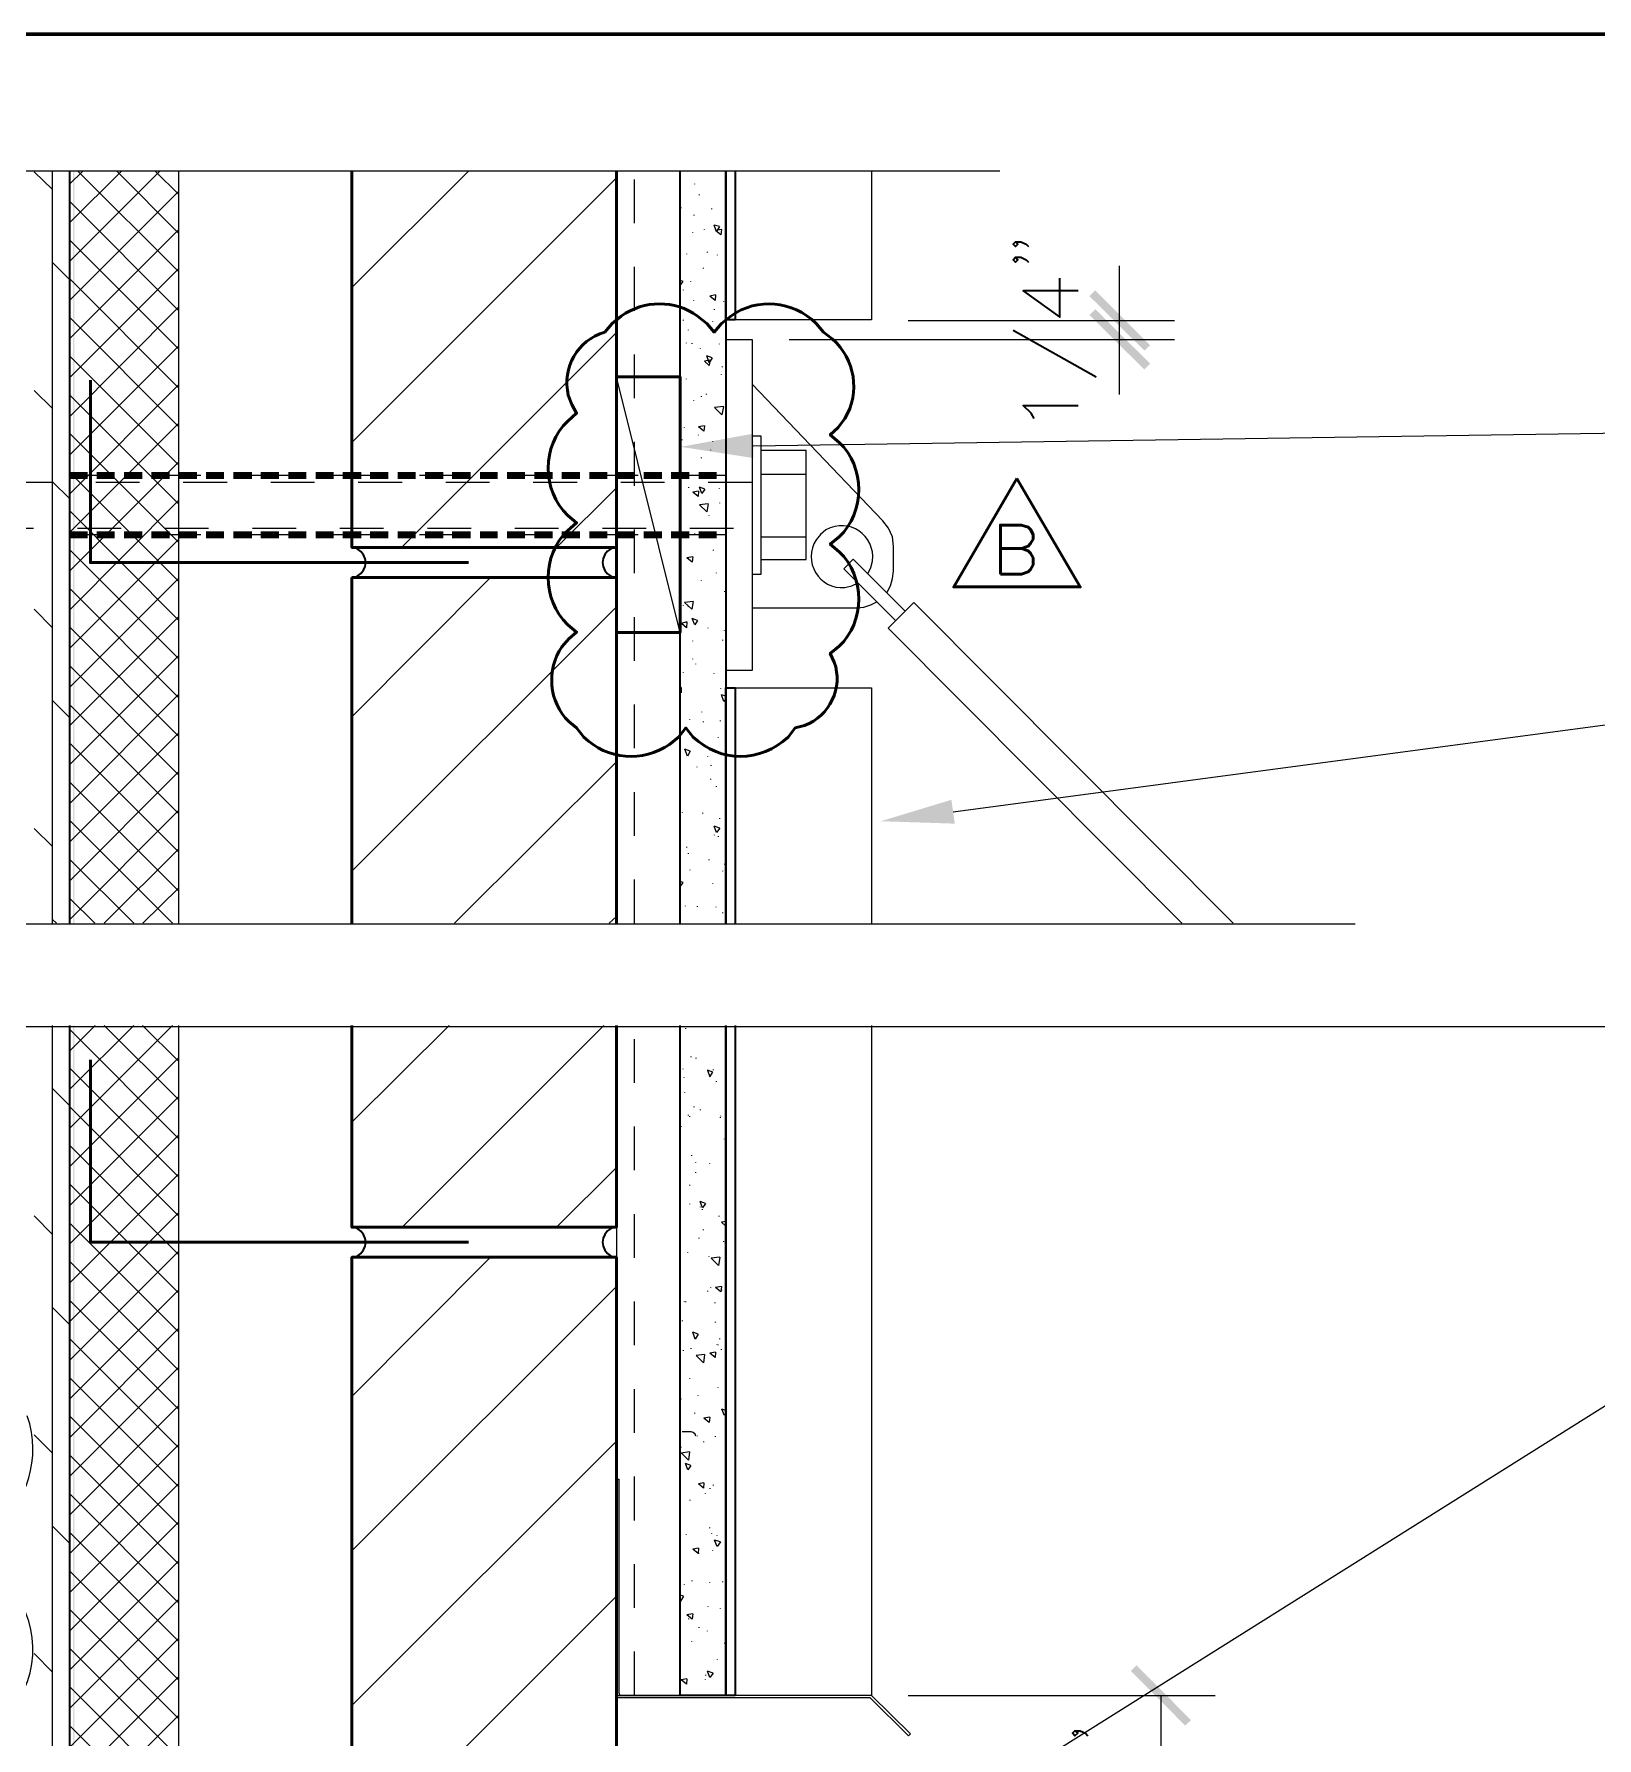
# Model space of a CAD drawing. Header units: inches. Extents: x 5 to 516, y -193 to 129.
# Drawn here: x 335.865 to 339.438, y -20.82 to -16.926 of the extents above; entities that cross this region are included whole.
import ezdxf

# ---------------------------------------------------------------- set-up
doc = ezdxf.new("R2010")
doc.units = ezdxf.units.IN
doc.header["$MEASUREMENT"] = 0
doc.linetypes.add('PDF_IMPORT', pattern=[1, 0.8, -0.2])
doc.layers.add('PDF5_Geometry', color=7, linetype='Continuous')
doc.layers.add('PDF5_Solid Fills', color=7, linetype='Continuous')

msp = doc.modelspace()

# ---------------------------------------------------------------- hatches: boundary and pattern name
at = {"layer": 'PDF5_Solid Fills', "transparency": 33554559}
for points in [[(338.291028, -17.511229), (338.2776947, -17.5245624), (338.4032508, -17.6490085), (338.4165836, -17.6367846)], [(338.4032514, -17.6923407), (338.4165847, -17.6790074), (338.2910286, -17.5545635), (338.2776958, -17.5678963)], [(335.9465816, -17.9267858), (335.9465816, -17.9423414), (335.9876927, -17.9423407), (335.9876927, -17.9267858)], [(336.0088058, -17.9267858), (336.0088058, -17.9423414), (336.0499169, -17.9423407), (336.0499169, -17.9267858)], [(336.07103, -17.9267858), (336.07103, -17.9423414), (336.1132523, -17.9423407), (336.1132523, -17.9267858)], [(336.1332497, -17.9267858), (336.1332497, -17.9423414), (336.175472, -17.9423407), (336.175472, -17.9267858)], [(336.1965816, -17.9267858), (336.1965816, -17.9423414), (336.2376927, -17.9423407), (336.2376927, -17.9267858)], [(336.2588058, -17.9267858), (336.2588058, -17.9423414), (336.299917, -17.9423407), (336.299917, -17.9267858)], [(336.3210301, -17.9267858), (336.3210301, -17.9423414), (336.3632523, -17.9423407), (336.3632523, -17.9267858)], [(336.3832498, -17.9267858), (336.3832498, -17.9423414), (336.425472, -17.9423407), (336.425472, -17.9267858)], [(336.4465816, -17.9267858), (336.4465816, -17.9423414), (336.4876928, -17.9423407), (336.4876928, -17.9267858)], [(336.5088059, -17.9267858), (336.5088059, -17.9423414), (336.549917, -17.9423407), (336.549917, -17.9267858)], [(336.5710301, -17.9267858), (336.5710301, -17.9423414), (336.6132523, -17.9423407), (336.6132523, -17.9267858)], [(336.6332498, -17.9267858), (336.6332498, -17.9423414), (336.675472, -17.9423407), (336.675472, -17.9267858)], [(336.6965817, -17.9267858), (336.6965817, -17.9423414), (336.7376928, -17.9423407), (336.7376928, -17.9267858)], [(336.7588059, -17.9267858), (336.7588059, -17.9423414), (336.8010281, -17.9423407), (336.8010281, -17.9267858)], [(336.8210301, -17.9267858), (336.8210301, -17.9423414), (336.8632523, -17.9423407), (336.8632523, -17.9267858)], [(336.884362, -17.9267858), (336.884362, -17.9423414), (336.9254731, -17.9423407), (336.9254731, -17.9267858)], [(336.9465817, -17.9267858), (336.9465817, -17.9423414), (336.9876928, -17.9423407), (336.9876928, -17.9267858)], [(337.0088059, -17.9267858), (337.0088059, -17.9423414), (337.0510281, -17.9423407), (337.0510281, -17.9267858)], [(337.0710301, -17.9267858), (337.0710301, -17.9423414), (337.1132523, -17.9423407), (337.1132523, -17.9267858)], [(337.134362, -17.9267858), (337.134362, -17.9423414), (337.1754731, -17.9423407), (337.1754731, -17.9267858)], [(337.1965817, -17.9267858), (337.1965817, -17.9423414), (337.2376928, -17.9423407), (337.2376928, -17.9267858)], [(337.2588059, -17.9267858), (337.2588059, -17.9423414), (337.3010281, -17.9423407), (337.3010281, -17.9267858)], [(337.3210301, -17.9267858), (337.3210301, -17.9423414), (337.3632524, -17.9423407), (337.3632524, -17.9267858)], [(337.384362, -17.9267858), (337.384362, -17.9423414), (337.4254731, -17.9423407), (337.4254731, -17.9267858)], [(338.4965854, -20.7912315), (338.5099188, -20.7790092), (338.3854738, -20.653453), (338.372141, -20.666787)]]:
    msp.add_hatch(color=256, dxfattribs=at).paths.add_polyline_path(points)

# ---------------------------------------------------------------- linework, layer by layer
at = {"layer": 'PDF5_Geometry', "lineweight": 60}
msp.add_lwpolyline([(379.067698, -46.9256782), (379.067698, -16.9256758), (334.0676944, -16.9256758), (334.0676944, -46.9256782)], dxfattribs=at)
at = {"layer": 'PDF5_Geometry', "lineweight": 15}
for points in [[(334.3376948, -17.2378978), (335.5121393, -17.2378978), (335.5899171, -17.3712311), (335.7276948, -17.0767866), (335.8032504, -17.2378978), (338.0732506, -17.2378978)], [(335.9076954, -17.2812305), (335.8654732, -17.2401194)], [(335.9076954, -18.957898), (335.9076954, -17.239009)], [(335.9465816, -17.3567852), (336.0654705, -17.2390074)], [(335.9465816, -17.2690076), (335.9765816, -17.2390076)], [(335.9465816, -17.2390077), (335.9465816, -18.9578967)], [(335.9465816, -17.445675), (336.1532483, -17.2390083)], [(336.1965816, -17.4690085), (335.9654705, -17.2390085)], [(336.1965816, -17.3812309), (336.0543594, -17.2390087)], [(336.1965816, -17.2923411), (336.1421372, -17.2390078)], [(336.1965816, -18.957898), (336.1965816, -17.239009)], [(336.5921392, -17.5045649), (336.8588059, -17.2390093)], [(337.1965817, -17.2390077), (337.1965817, -18.9578967)], [(337.3421393, -18.957898), (337.3421393, -17.239009)], [(337.7799151, -17.2390077), (337.7799151, -17.5790077), (337.4676928, -17.5790077)], [(335.9465816, -17.5345626), (336.1965816, -17.2845625)], [(336.5921392, -17.8590074), (337.1965837, -17.2545629)], [(337.3754735, -17.2690076), (337.3754735, -17.2678965)], [(336.1965816, -17.5578961), (335.9465816, -17.3078961)], [(337.3443591, -17.3234532), (337.3443591, -17.3223421)], [(337.3865819, -17.2934533), (337.3865819, -17.2923422)], [(337.4143597, -17.3256754), (337.4143597, -17.3245643)], [(337.3743613, -17.3401181), (337.3743613, -17.339007)], [(337.4321393, -17.3656756), (337.4254726, -17.3767867), (337.419917, -17.3623422)], [(337.4321413, -17.365676), (337.419919, -17.3623427)], [(335.9465816, -17.6223402), (336.1965816, -17.3723401)], [(336.1965816, -17.6456737), (335.9465816, -17.3956737)], [(337.3710292, -17.3801187), (337.3710292, -17.3790076)], [(337.3976948, -17.3723401), (337.3976948, -17.371229)], [(337.4365844, -17.3723408), (337.4354733, -17.384563), (337.4232511, -17.374563)], [(337.4365855, -17.3723401), (337.4232522, -17.3745624)], [(337.3576964, -17.4290079), (337.3576964, -17.4278968)], [(337.4043635, -17.4245636), (337.4043635, -17.4234525)], [(337.4276925, -17.43123), (337.4276925, -17.4301189)], [(335.9465816, -17.4867856), (335.9076927, -17.4478967)], [(335.9465816, -17.71123), (336.1965816, -17.4612299)], [(337.3954704, -17.4612299), (337.3954704, -17.4601188)], [(338.3465836, -17.5801197), (338.3465836, -17.4556752)], [(336.1965816, -17.7345635), (335.9465816, -17.4845635)], [(337.3421393, -17.5001184), (337.3488059, -17.4912295)], [(337.3488079, -17.4912299), (337.3421413, -17.4890076)], [(337.3499156, -17.511229), (337.3499156, -17.5101179)], [(337.366585, -17.4912299), (337.366585, -17.4901187)], [(337.4232482, -17.5212298), (337.4099149, -17.5245631)], [(337.4232516, -17.5212292), (337.4221405, -17.5345626), (337.4099183, -17.5245626)], [(335.9465816, -17.8001198), (336.1965816, -17.5490086)], [(337.3732491, -17.5356748), (337.3732491, -17.5345636)], [(337.4210283, -17.5556739), (337.4210283, -17.5545628)], [(337.4421375, -17.5378969), (337.4421375, -17.5367858)], [(336.1965816, -17.8234533), (335.9465816, -17.5723421)], [(337.3499156, -17.5801197), (337.3499156, -17.5790085)], [(337.4165841, -17.5834517), (337.4165841, -17.5823406)], [(337.8632484, -17.5801197), (338.4721374, -17.5801197)], [(338.3465836, -17.7490085), (338.3465836, -17.5801196)], [(335.9465816, -17.8878974), (336.1965816, -17.6378973)], [(336.7054702, -18.0990089), (337.1965813, -17.6078978)], [(337.3565842, -17.6323409), (337.3565842, -17.6312298)], [(337.3610285, -17.602341), (337.3610285, -17.6012299)], [(337.369917, -17.6334531), (337.369917, -17.632342)], [(337.4321413, -17.634563), (337.4321413, -17.6334519)], [(337.5065815, -17.6234524), (337.5065815, -18.3801191), (337.4465815, -18.3801191)], [(337.4465817, -18.3801191), (337.4465817, -17.6234524), (337.5065817, -17.6234524)], [(337.5910271, -17.6234524), (338.4721383, -17.6234524)], [(336.1965816, -17.9112309), (335.9465816, -17.6612309)], [(337.3888063, -17.6445637), (337.3888063, -17.6434526)], [(337.4099154, -17.6712316), (337.3976932, -17.6734538)], [(337.4099189, -17.67123), (337.4088077, -17.6834522), (337.3976966, -17.6734522)], [(337.4154719, -17.6656751), (337.4032497, -17.6612307)], [(337.4154744, -17.6656747), (337.4088077, -17.6767858), (337.4032522, -17.6612302)], [(337.3421393, -18.2934534), (337.1965837, -17.7090089)], [(337.3565842, -17.7145643), (337.3565842, -17.7134532)], [(337.4365855, -17.7045636), (337.4365855, -17.7034525)], [(337.4388054, -17.6867865), (337.4388054, -17.6856754)], [(335.9076954, -17.7812305), (335.8654732, -17.7401194)], [(335.9465816, -17.9767872), (336.1965816, -17.7267871)], [(336.1965816, -18.0001184), (335.9465816, -17.7501184)], [(337.3910262, -17.7545649), (337.3910262, -17.7534538)], [(337.4021391, -17.7490085), (337.4021391, -17.7478974)], [(337.5065815, -17.7256749), (337.8054704, -18.0378972)], [(337.3732491, -17.7634535), (337.3732491, -17.7623423)], [(337.4410265, -17.7767866), (337.4376932, -17.7956755), (337.4210265, -17.7790088)], [(337.4410298, -17.7767862), (337.4210298, -17.7790085)], [(335.9465816, -18.0645648), (336.1965816, -17.8145647)], [(337.35214, -17.8256754), (337.35214, -17.8245643)], [(337.3976937, -17.8212295), (337.3965826, -17.8334517), (337.3843604, -17.8234517)], [(337.3976948, -17.8212311), (337.3843615, -17.8234534)], [(337.5088059, -17.866786), (340.626584, -17.8201193), (340.9565839, -17.8201193)], [(336.1965816, -18.0878983), (335.9465816, -17.8378983)], [(337.3465835, -17.8534532), (337.3465835, -17.8523421)], [(337.384362, -17.8423425), (337.384362, -17.8412314)], [(337.4165841, -17.8567853), (337.4165841, -17.8556741)], [(337.5065815, -18.1601187), (337.5276927, -18.1601187), (337.5276927, -17.8445631), (337.5065815, -17.8445631)], [(335.9465816, -18.1534523), (336.1965816, -17.9034523)], [(337.3910262, -17.8945638), (337.3910262, -17.8934526)], [(337.4121398, -17.8767867), (337.4121398, -17.8756756)], [(337.5276952, -17.8767867), (337.6299174, -17.8767867)], [(337.6299178, -18.1267867), (337.6299178, -17.8767867)], [(335.9465816, -17.9867856), (335.9076927, -17.9490078)], [(336.1965816, -18.1767858), (335.9465816, -17.9267858)], [(335.9465816, -17.9345644), (335.9465816, -17.9334533)], [(337.3476957, -17.9367865), (337.3476957, -17.9356754)], [(337.5276952, -17.9312301), (337.6299174, -17.9312301)], [(337.0599172, -18.0990089), (337.1965839, -17.9623423)], [(337.3621407, -17.9623422), (337.3621407, -17.9612311)], [(337.3843609, -17.9701191), (337.3832498, -17.9823414), (337.3710276, -17.9723414)], [(337.384362, -17.9701185), (337.3710287, -17.9723407)], [(337.398805, -17.965675), (337.3921384, -17.975675), (337.3865828, -17.9612305)], [(337.398807, -17.9656742), (337.3865848, -17.9612298)], [(337.4321413, -17.9645643), (337.4321413, -17.9634532)], [(335.9465816, -18.2423421), (336.1965816, -17.991231)], [(336.1965816, -18.2656756), (335.9465816, -18.0145645)], [(337.4065833, -17.9990085), (337.3865833, -18.0012307)], [(337.4065846, -17.9990088), (337.4032513, -18.0178977), (337.3865846, -18.0012311)], [(337.4088077, -18.0267863), (337.4088077, -18.0256752)], [(337.4332489, -17.9978963), (337.4332489, -17.9967852)], [(337.3432515, -18.0478976), (337.3432515, -18.0467865)], [(337.3754735, -18.0678968), (337.3754735, -18.0667857)], [(337.675471, -18.0590088), (337.6632488, -18.0690088), (337.6532488, -18.081231)], [(337.8143615, -18.2023415), (337.8232504, -18.1867859), (337.8276949, -18.1701192), (337.8299171, -18.1534526), (337.8299171, -18.0967859), (337.8276949, -18.0745637), (337.818806, -18.0545637), (337.8054726, -18.037897)], [(335.9465816, -18.070119), (335.9465816, -18.0690079)], [(335.9465816, -18.3301197), (336.1965816, -18.0801197)], [(336.1965816, -18.3534532), (335.9465816, -18.1034532)], [(337.3432515, -18.1034532), (337.3432515, -18.1023421)], [(337.4188039, -18.1056753), (337.4188039, -18.1045642)], [(337.445474, -18.070119), (337.445474, -18.0690079)], [(337.5276952, -18.0745632), (337.6299174, -18.0745632)], [(337.3710282, -18.1201187), (337.369917, -18.1323409), (337.3576948, -18.1223409)], [(337.3710292, -18.1201203), (337.3576959, -18.1223425)], [(337.5276952, -18.1267867), (337.6299174, -18.1267867)], [(337.8565843, -18.2445642), (337.7376954, -18.1256753), (337.7165843, -18.1478976), (337.8354732, -18.2667865)], [(337.7710266, -18.1590088), (337.7776932, -18.1445643), (337.7821377, -18.1301199)], [(335.9465816, -18.4190073), (336.1965816, -18.1690072)], [(336.5921392, -18.4856757), (336.9088059, -18.1678979)], [(337.3910262, -18.1745637), (337.3910262, -18.1734526)], [(337.4254726, -18.1578966), (337.4254726, -18.1567855)], [(337.7188043, -18.1901199), (337.7343599, -18.1867865), (337.7488043, -18.1801199)], [(336.1965816, -18.4423408), (335.9465816, -18.1923407)], [(337.3721369, -18.2223407), (337.3521369, -18.2245629)], [(337.3721382, -18.2223422), (337.3688048, -18.24012), (337.3521382, -18.2245644)], [(337.4443619, -18.2001193), (337.4443619, -18.1990082)], [(335.9076954, -18.2823427), (335.8654732, -18.2401205)], [(335.9465816, -18.5067849), (336.1965816, -18.2567848)], [(336.5921392, -18.8390083), (337.1965837, -18.2345638)], [(337.3499156, -18.2323414), (337.3499156, -18.2312303)], [(337.3610285, -18.2345635), (337.3610285, -18.2334524)], [(337.3821376, -18.2656756), (337.3699154, -18.2612312)], [(337.3821402, -18.2656741), (337.3754735, -18.2756741), (337.3699179, -18.2612296)], [(337.5065815, -18.2367856), (337.7465816, -18.2367856), (337.7621371, -18.2356745), (337.7776927, -18.230119), (337.7921371, -18.2234523)], [(337.8176936, -18.2834527), (337.8765825, -18.2245638)], [(338.6065843, -18.957898), (337.8765843, -18.2245646)], [(336.1965816, -18.5312306), (335.9465816, -18.2801194)], [(337.3576954, -18.2690094), (337.3565842, -18.2823427), (337.3454731, -18.2723427)], [(337.3576964, -18.2690077), (337.3454742, -18.272341)], [(337.4065833, -18.2834527), (337.4065833, -18.2823416)], [(337.4432497, -18.2890069), (337.4432497, -18.2878958)], [(338.4888046, -18.957898), (337.8176934, -18.2834535)], [(337.3710292, -18.3134526), (337.3710292, -18.3123415)], [(337.4399176, -18.3112305), (337.4399176, -18.3101193)], [(337.9665832, -18.7034537), (340.9465834, -18.3056759), (341.2088057, -18.3056759)], [(335.9465816, -18.5956747), (336.1965816, -18.3456746)], [(336.1965816, -18.6190082), (335.9465816, -18.3690082)], [(337.3710292, -18.3545632), (337.3710292, -18.3534521)], [(337.3776934, -18.3656761), (337.3776934, -18.364565)], [(337.3499156, -18.3856753), (337.3499156, -18.3845642)], [(337.4199161, -18.3878974), (337.4199161, -18.3867863)], [(335.9465816, -18.4878979), (335.9076927, -18.449009)], [(335.9465816, -18.6845645), (336.1965816, -18.4345644)], [(337.3443591, -18.4190073), (337.3421369, -18.4190073)], [(337.3443591, -18.4190079), (337.3443591, -18.4312301), (337.3421369, -18.430119)], [(337.4354733, -18.4223416), (337.4354733, -18.4212305)], [(337.4465817, -18.4390087), (337.4365817, -18.4356754)], [(337.4465819, -18.4445626), (337.4421375, -18.4512293), (337.4365819, -18.4356737)], [(337.4676954, -18.4201194), (337.7799176, -18.4201194), (337.7799176, -18.9578973)], [(336.1965816, -18.707898), (335.9465816, -18.457898)], [(337.3643606, -18.4923421), (337.3643606, -18.491231)], [(337.3921384, -18.475675), (337.3921384, -18.4745639)], [(337.4343611, -18.4956742), (337.4343611, -18.4945631)], [(335.9465816, -18.7723421), (336.1965816, -18.522342)], [(337.3954704, -18.4978963), (337.3954704, -18.4967852)], [(337.4299169, -18.5334527), (337.4299169, -18.5323416)], [(336.1965816, -18.7956756), (335.9465816, -18.5456756)], [(337.3654708, -18.5645644), (337.3588041, -18.5756755), (337.3532486, -18.5601199)], [(337.3654728, -18.5645648), (337.3532506, -18.5601204)], [(335.9465816, -18.8612296), (336.1965816, -18.6112296)], [(336.826582, -18.957898), (337.1965821, -18.5890091)], [(337.38103, -18.6012311), (337.38103, -18.60012)], [(337.4054712, -18.5767854), (337.4054712, -18.5756743)], [(337.413252, -18.5978968), (337.413252, -18.5967857)], [(336.1965816, -18.8845631), (335.9465816, -18.6345631)], [(337.4121398, -18.6290089), (337.4121398, -18.6278978)], [(337.4254726, -18.6456738), (337.4254726, -18.6445626)], [(335.9465816, -18.9501194), (336.1965816, -18.6990083)], [(336.1821412, -18.957898), (335.9465856, -18.7223424)], [(337.3476957, -18.7056736), (337.3476957, -18.7045625)], [(337.3943628, -18.7067858), (337.3943628, -18.7056747)], [(337.4332489, -18.7190086), (337.4332489, -18.7178975)], [(335.9076954, -18.7823428), (335.8654732, -18.7412317)], [(337.4332489, -18.74012), (337.4199156, -18.7356756)], [(337.4332504, -18.7401185), (337.4254726, -18.7501185), (337.419917, -18.735674)], [(337.4210283, -18.7567849), (337.4210283, -18.7556738)], [(337.4299169, -18.7601192), (337.4299169, -18.7590081)], [(336.0254707, -18.957898), (336.1965818, -18.787898)], [(337.3576964, -18.7845627), (337.3576964, -18.7834515)], [(337.3610285, -18.7990076), (337.3610285, -18.7978965)], [(336.0932514, -18.957898), (335.9465847, -18.8112313)], [(337.3654728, -18.8367861), (337.3654728, -18.835675)], [(337.4088077, -18.8134526), (337.4088077, -18.8123415)], [(337.4399176, -18.8390083), (337.4399176, -18.8378972)], [(337.4443619, -18.8234534), (337.4443619, -18.8223422)], [(334.313249, -18.9590079), (335.4876935, -18.9590079), (335.5654714, -19.0923413), (335.7032491, -18.8567857), (335.7788047, -18.9590079), (338.8854715, -18.9590079)], [(336.1143605, -18.957898), (336.1965827, -18.8767869)], [(337.3421393, -18.8745647), (337.3488059, -18.8645647)], [(337.3488079, -18.8645639), (337.3421413, -18.8623417)], [(337.4165841, -18.867896), (337.4165841, -18.8667849)], [(337.4821404, -21.30012), (341.3688074, -18.8590086), (341.5676961, -18.8590086)], [(336.0043616, -18.957898), (335.9465838, -18.9001202)], [(337.3543599, -18.9190073), (337.3543599, -18.9178962)], [(337.3821376, -18.9201195), (337.3821376, -18.9190084)], [(337.4243604, -18.9212317), (337.4243604, -18.9201206)], [(335.916584, -18.957898), (335.9076951, -18.9490091)], [(337.1799168, -18.957898), (337.1965835, -18.9423424)], [(337.4399176, -18.9345645), (337.4399176, -18.9334534)], [(334.313249, -19.193453), (335.4876935, -19.193453), (335.5654714, -19.3267864), (335.7032491, -19.073453), (335.7788047, -19.193453), (340.7299162, -19.193453)], [(335.9076954, -23.2945637), (335.9076954, -19.19123)], [(335.9465816, -19.2501185), (336.0054705, -19.1912296)], [(335.9465816, -19.4267859), (336.1821372, -19.1912303)], [(335.9465816, -19.1912309), (335.9465816, -23.2945646)], [(335.9465816, -19.3378984), (336.0932483, -19.1912317)], [(336.1965816, -19.3612296), (336.0254705, -19.1912296)], [(336.1965816, -19.273452), (336.1132483, -19.1912298)], [(336.1965816, -23.2945637), (336.1965816, -19.19123)], [(336.5921392, -19.4123409), (336.8143614, -19.1912298)], [(336.7065824, -19.6523425), (337.1676935, -19.1912313)], [(337.1965817, -19.1912309), (337.1965817, -20.7223421), (337.3421373, -20.7223421), (337.3421373, -19.1912309)], [(337.7799151, -19.1912309), (337.7799151, -20.7223421), (337.4676928, -20.7223421)], [(336.1965816, -19.4501194), (335.9465816, -19.2001194)], [(337.3554721, -19.1990095), (337.3554721, -19.1978984)], [(335.9465816, -19.5145635), (336.1965816, -19.2645635)], [(337.3432515, -19.2656757), (337.3432515, -19.2645646)], [(337.3676926, -19.2634536), (337.3676926, -19.2623425)], [(337.3788056, -19.2667856), (337.3788056, -19.2656745)], [(336.1965816, -19.537897), (335.9465816, -19.287897)], [(337.3488079, -19.2912314), (337.3488079, -19.2901202)], [(337.3510278, -19.3112305), (337.3510278, -19.3101194)], [(337.4165841, -19.2978977), (337.4043619, -19.2934533)], [(337.4043635, -19.2934535), (337.409919, -19.309009), (337.4165857, -19.2978979)], [(337.4188039, -19.2934535), (337.4188039, -19.2923424)], [(335.9465816, -19.3745647), (335.9076927, -19.3356758)], [(337.3532522, -19.3445625), (337.3532522, -19.3434514)], [(337.4254726, -19.3201191), (337.4254726, -19.319008)], [(335.9465816, -19.6034533), (336.1965816, -19.3534533)], [(336.1965816, -19.6267868), (335.9465816, -19.3767868)], [(337.3743613, -19.3778968), (337.3743613, -19.3767856)], [(337.3888063, -19.3845632), (337.3888063, -19.383452)], [(337.3454713, -19.4223417), (337.3454713, -19.4212305)], [(337.3610285, -19.396786), (337.3610285, -19.3956749)], [(337.3643606, -19.4001181), (337.3643606, -19.399007)], [(337.4343611, -19.4023425), (337.4343611, -19.4012314)], [(337.4354733, -19.3990081), (337.4354733, -19.397897)], [(335.9465816, -19.6912309), (336.1965816, -19.4412309)], [(336.1965816, -19.7156744), (335.9465816, -19.4645633)], [(337.3432515, -19.4345645), (337.3432515, -19.4334534)], [(337.4432497, -19.4512294), (337.4432497, -19.4501183)], [(337.3688048, -19.4890079), (337.3688048, -19.4878968)], [(337.3776934, -19.5045651), (337.3776934, -19.503454)], [(337.4099154, -19.5067849), (337.4099154, -19.5056738)], [(335.9465816, -19.7801185), (336.1965816, -19.5301185)], [(337.0599172, -19.6523425), (337.1965839, -19.5156758)], [(337.3776934, -19.5278963), (337.3776934, -19.5267852)], [(336.1965816, -19.803452), (335.9465816, -19.553452)], [(337.3643606, -19.5567863), (337.3643606, -19.5556752)], [(335.9465816, -19.8690083), (336.1965816, -19.6190083)], [(337.3643606, -19.600119), (337.3643606, -19.5990079)], [(337.3999147, -19.5978969), (337.3876925, -19.5934524)], [(337.3999172, -19.5978976), (337.3932506, -19.6078976), (337.387695, -19.5934531)], [(337.3888063, -19.6067854), (337.3888063, -19.6056743)], [(337.3932506, -19.6123419), (337.3932506, -19.6112307)], [(335.9076954, -19.6690074), (335.8654732, -19.6267851)], [(336.1965816, -19.8923418), (335.9465816, -19.6423418)], [(337.3954704, -19.6590089), (337.3954704, -19.6578978)], [(337.4310291, -19.6278968), (337.4310291, -19.6267857)], [(337.4465817, -19.6390074), (337.4365817, -19.6412297)], [(337.4465817, -19.6501181), (337.4365817, -19.6412292)], [(337.3854742, -19.6778959), (337.3854742, -19.6767848)], [(337.4421375, -19.6856745), (337.4421375, -19.6845634)], [(335.9465816, -19.9567859), (336.1965816, -19.7067859)], [(336.1965816, -19.9801194), (335.9465816, -19.7301194)], [(336.5921392, -20.039007), (336.9088059, -19.7212292)], [(337.3599163, -19.7112301), (337.3599163, -19.710119)], [(337.4088077, -19.7201186), (337.4088077, -19.7190075)], [(337.4332489, -19.7212308), (337.4132489, -19.7234531)], [(337.4332502, -19.7212312), (337.4299169, -19.7401201), (337.4132502, -19.7234534)], [(335.9465816, -20.0456757), (336.1965816, -19.7956757)], [(336.1965816, -20.0690092), (335.9465816, -19.8190092)], [(336.5921392, -20.3923418), (337.1965837, -19.7878974)], [(337.4054712, -19.7990077), (337.4054712, -19.7978966)], [(337.4121398, -19.7912314), (337.4121398, -19.7901203)], [(337.4365844, -19.7878977), (337.4354733, -19.8001199), (337.4232511, -19.7901199)], [(337.4365855, -19.7878971), (337.4232522, -19.7901193)], [(337.4376932, -19.7967856), (337.4376932, -19.7956745)], [(335.9465816, -19.8745647), (335.9076927, -19.8356758)], [(337.35214, -19.8223412), (337.35214, -19.8212301)], [(337.3554721, -19.8234534), (337.3554721, -19.8223423)], [(337.4221405, -19.8256756), (337.4221405, -19.8245645)], [(335.9465816, -20.1334533), (336.1965816, -19.8834533)], [(337.3476957, -19.8667861), (337.3476957, -19.865675)], [(337.3832498, -19.8967861), (337.3710276, -19.8923416)], [(337.3832524, -19.8967856), (337.3765857, -19.9078967), (337.3710301, -19.8923412)], [(337.4232482, -19.8701205), (337.4232482, -19.8690094)], [(336.1965816, -20.1567868), (335.9465816, -19.9067868)], [(337.3499156, -19.9345646), (337.3499156, -19.9334534)], [(337.3676926, -19.9301203), (337.3676926, -19.9290092)], [(337.4265848, -19.9212318), (337.4265848, -19.9201207)], [(337.4299169, -19.9223417), (337.4299169, -19.9212306)], [(337.4332489, -19.9078967), (337.4332489, -19.9067856)], [(337.4365855, -19.9323424), (337.4365855, -19.9312313)], [(335.9465816, -20.2223408), (336.1965816, -19.9723408)], [(337.3976927, -19.9434534), (337.3954704, -19.9623423), (337.3788038, -19.9456757)], [(337.3976948, -19.9434531), (337.3788059, -19.9456753)], [(337.4232482, -19.9378966), (337.4099149, -19.9401188)], [(337.4232516, -19.9378973), (337.4221405, -19.9501195), (337.4099183, -19.9401195)], [(336.1965816, -20.2456743), (335.9465816, -19.9956743)], [(337.3643606, -19.9990086), (337.3643606, -19.9978975)], [(337.3454713, -20.0456757), (337.3454713, -20.0445646)], [(337.3832498, -20.0378971), (337.3832498, -20.036786)], [(337.4288047, -20.0190078), (337.4288047, -20.0178967)], [(335.9465816, -20.3101207), (336.1965816, -20.0601207)], [(336.1965816, -20.3334519), (335.9465816, -20.0834519)], [(337.3754735, -20.0778977), (337.3754735, -20.0767866)], [(337.4099154, -20.0867862), (337.3965821, -20.0890085)], [(337.4099189, -20.0867869), (337.4088077, -20.0990091), (337.3965855, -20.0890091)], [(337.4465817, -20.0712313), (337.4376928, -20.067898)], [(337.446583, -20.0778975), (337.4432497, -20.082342), (337.4376941, -20.0678975)], [(335.9076954, -20.1690074), (335.8654732, -20.1267852)], [(337.3776934, -20.130119), (337.3765823, -20.1256745), (337.3721378, -20.1212301), (337.3676934, -20.1201189), (337.3465823, -20.1201189)], [(337.3821376, -20.130119), (337.3821376, -20.1290078)], [(337.4232482, -20.1312311), (337.4232482, -20.13012)], [(335.9465816, -20.3990082), (336.1965816, -20.1490082)], [(336.5921392, -20.7456744), (337.1965837, -20.1412299)], [(337.3443591, -20.1556746), (337.3443591, -20.1545635)], [(337.3632484, -20.1656753), (337.3443595, -20.1690087)], [(337.3632507, -20.1656757), (337.3610285, -20.1845646), (337.3443618, -20.1678979)], [(337.3965826, -20.143454), (337.3965826, -20.1423429)], [(336.1965816, -20.4223417), (335.9465816, -20.1723417)], [(337.366583, -20.1967859), (337.3599163, -20.2067859), (337.3543608, -20.1923414)], [(337.366585, -20.1967852), (337.3543628, -20.1923407)], [(335.9465816, -20.487898), (336.1965816, -20.237898)], [(337.8643604, -20.8145644), (337.7765827, -20.7278978), (337.2021382, -20.7278978), (337.1976937, -20.7267867), (337.1965826, -20.7234533), (337.1965826, -20.2278977), (337.2021382, -20.2278977), (337.2021382, -20.7167867), (337.2032493, -20.7212311), (337.2065826, -20.7223422)], [(337.3965815, -20.2367864), (337.3954704, -20.2490087), (337.3843593, -20.2390087)], [(337.3965826, -20.2367858), (337.3843604, -20.239008)], [(337.4188039, -20.2423423), (337.4188039, -20.2412312)], [(336.1965816, -20.5112293), (335.9465816, -20.2612293)], [(337.3654728, -20.2767864), (337.3654728, -20.2756753)], [(337.3999147, -20.2612293), (337.3999147, -20.2601181)], [(337.4110276, -20.2501186), (337.4110276, -20.2490075)], [(335.9465816, -20.5756756), (336.1965816, -20.3256756)], [(335.9465816, -20.3745648), (335.9076927, -20.3356759)], [(336.1965816, -20.5990091), (335.9465816, -20.3490091)], [(337.3565842, -20.3556755), (337.3565842, -20.3545644)], [(337.4099154, -20.3401183), (337.4099154, -20.3390072)], [(337.4143597, -20.3534534), (337.4143597, -20.3523423)], [(337.4265848, -20.3578977), (337.4265848, -20.3567865)], [(337.3843609, -20.3856761), (337.3832498, -20.3978983), (337.3710276, -20.3878983)], [(337.384362, -20.3856754), (337.3710287, -20.3878977)], [(337.3854742, -20.3990082), (337.3854742, -20.3978971)], [(337.4165841, -20.3923418), (337.4165841, -20.3912307)], [(337.4343611, -20.3712304), (337.4210278, -20.3678971)], [(337.4343626, -20.37123), (337.4265848, -20.3823411), (337.4210292, -20.3678967)], [(335.9465816, -20.6645632), (336.1965816, -20.4145631)], [(336.1965816, -20.6878967), (335.9465816, -20.4378967)], [(337.35214, -20.4690088), (337.35214, -20.4678977)], [(337.369917, -20.4612302), (337.369917, -20.4601191)], [(337.4099154, -20.4645645), (337.4099154, -20.4634534)], [(337.4399176, -20.4634523), (337.4399176, -20.4623412)], [(335.9465816, -20.7523408), (336.1965816, -20.5023408)], [(336.7065824, -20.9856759), (337.1965824, -20.4956759)], [(337.3499156, -20.4956744), (337.3421378, -20.4934521)], [(337.3499181, -20.4956739), (337.3432515, -20.506785), (337.3421403, -20.5045628)], [(337.4065833, -20.5201201), (337.4065833, -20.519009)], [(336.1965816, -20.7756743), (335.9465816, -20.5256743)], [(337.3710282, -20.5356756), (337.369917, -20.5478978), (337.3576948, -20.5378978)], [(337.3710292, -20.535675), (337.3576959, -20.5378972)], [(337.3621407, -20.5478978), (337.3621407, -20.5467867)], [(337.4343611, -20.5245643), (337.4343611, -20.5234532)], [(335.9465816, -20.8412306), (336.1965816, -20.5912306)], [(337.3854742, -20.567897), (337.3854742, -20.5667859)], [(337.4043635, -20.5756756), (337.4043635, -20.5745645)], [(335.9076954, -20.6690074), (335.8654732, -20.6267852)], [(336.1965816, -20.8645641), (335.9465816, -20.6145641)], [(337.3688048, -20.6001191), (337.3688048, -20.599008)], [(337.4443619, -20.6034534), (337.4443619, -20.6023423)], [(337.4010269, -20.676786), (337.4010269, -20.6756749)], [(337.4176932, -20.6712303), (337.4099154, -20.6812303), (337.4043599, -20.6667858)], [(337.4176963, -20.6712318), (337.4043629, -20.6667874)], [(337.4276925, -20.6412297), (337.4276925, -20.6401185)], [(335.9465816, -20.9290082), (336.1965816, -20.6790082)], [(336.1965816, -20.9523417), (335.9465816, -20.7023417)], [(337.3576954, -20.684563), (337.3565842, -20.6967852), (337.344362, -20.6867852)], [(337.3576964, -20.6845646), (337.3443631, -20.6867868)], [(337.3999147, -20.6867867), (337.3999147, -20.6856756)], [(337.8643606, -20.814565), (337.8688051, -20.8101205), (337.7799162, -20.7223428), (337.2065828, -20.7223428)], [(337.3543599, -20.7212309), (337.3543599, -20.7201198)], [(337.8632484, -20.7223409), (338.5654707, -20.7223409)], [(338.4410299, -20.7223409), (338.4410299, -21.0556742)], [(335.9465816, -21.017898), (336.1965816, -20.767898)], [(336.1965816, -21.0412315), (335.9465816, -20.7912315)]]:
    msp.add_lwpolyline(points, dxfattribs=at)
at = {"layer": 'PDF5_Geometry', "lineweight": 35}
for points in [[(335.9465816, -17.2390077), (335.9465816, -18.9578967)], [(337.3421393, -18.957898), (337.3421393, -17.239009)], [(337.4465817, -17.2390077), (337.4465817, -18.9578967)], [(337.4676954, -17.5790075), (337.4465843, -17.5790075), (337.4465843, -17.2390074)], [(337.4676954, -17.2390077), (337.4676954, -17.5790077)], [(338.1088042, -17.4001179), (338.1143597, -17.4056735), (338.1088042, -17.411229), (338.1032486, -17.4056735), (338.1088042, -17.4001179), (338.1210264, -17.4001179), (338.1332486, -17.4056735), (338.1388042, -17.411229)], [(338.1088042, -17.4356743), (338.1143597, -17.4412298), (338.1088042, -17.4467854), (338.1032486, -17.4412298), (338.1088042, -17.4356743), (338.1210264, -17.4356743), (338.1332486, -17.4412298), (338.1388042, -17.4467854)], [(338.2521413, -17.5123412), (338.1265858, -17.5123412), (338.2099191, -17.5723412), (338.2099191, -17.4834523)], [(338.1032522, -17.602341), (338.2932523, -17.7090076)], [(338.1510269, -17.804564), (338.1443603, -17.7923418), (338.1265825, -17.774564), (338.2521381, -17.774564)], [(336.6032503, -18.1012306), (336.5921392, -18.0990084)], [(337.1965817, -18.0990089), (337.1854706, -18.1012312)], [(336.5921392, -18.1678973), (336.6032503, -18.1656751)], [(337.1854706, -18.1656756), (337.1965817, -18.1678978)], [(337.4465817, -18.957898), (337.4465817, -18.4201202), (337.4676928, -18.4201202), (337.4676928, -18.957898)], [(335.9465816, -19.1912309), (335.9465816, -23.2945646)], [(337.4465817, -19.1912309), (337.4465817, -20.7223421), (337.3421373, -20.7223421)], [(337.3421393, -20.7223409), (337.3421393, -19.1912296)], [(337.4676954, -20.7223409), (337.4465843, -20.7223409), (337.4465843, -19.1912296)], [(337.4676954, -19.1912309), (337.4676954, -20.7223421)], [(336.6032503, -19.6545642), (336.5921392, -19.6523419)], [(337.1965817, -19.6523425), (337.1854706, -19.6545647)], [(336.5921392, -19.7212308), (336.6032503, -19.7190086)], [(337.1854706, -19.7190092), (337.1965817, -19.7212314)], [(338.244361, -20.8034521), (338.2510277, -20.8090076), (338.244361, -20.8145632), (338.2388055, -20.8090076), (338.244361, -20.8034521), (338.2565832, -20.8034521), (338.2688055, -20.8090076), (338.274361, -20.8145632)]]:
    msp.add_lwpolyline(points, dxfattribs=at)
at = {"layer": 'PDF5_Geometry', "lineweight": 50}
for points in [[(337.1965817, -17.2390077), (337.1965817, -18.0990077), (336.5921372, -18.0990077), (336.5921372, -17.2390077)], [(337.2076943, -17.5701179), (337.1865832, -17.5867846), (337.1699165, -17.6067846)], [(337.4576943, -17.5701179), (337.4365832, -17.5867846), (337.4199165, -17.6067846), (337.4032498, -17.5867846), (337.3821387, -17.5701179)], [(336.8588041, -18.1334531), (335.9943596, -18.1334531), (335.9943596, -17.7167864)], [(337.0865831, -17.751229), (337.0943609, -17.7723401), (337.105472, -17.7923402), (337.085472, -17.8101179)], [(337.085472, -18.0256735), (337.105472, -18.0423402), (337.085472, -18.060118)], [(338.0743623, -18.1601187), (338.0743623, -18.0478965), (338.12214, -18.0478965), (338.1376956, -18.0523409), (338.1432512, -18.0578965), (338.1488067, -18.0690076), (338.1488067, -18.0801187), (338.1432512, -18.0901187), (338.1376956, -18.0956743), (338.12214, -18.1012298), (338.0743623, -18.1012298)], [(337.7054721, -18.1090069), (337.6854721, -18.0912291), (337.7054721, -18.0745624)], [(338.122137, -18.1012311), (338.1376925, -18.1067866), (338.1432481, -18.1123422), (338.1488036, -18.1223422), (338.1488036, -18.1390089), (338.1432481, -18.1490089), (338.1376925, -18.1545644), (338.122137, -18.16012), (338.0743592, -18.16012)], [(336.5921392, -18.1678973), (337.1965837, -18.1678973), (337.1965837, -18.9578974)], [(336.5921392, -18.957898), (336.5921392, -18.1678979)], [(337.085472, -18.2756735), (337.105472, -18.2923402), (337.0876943, -18.3078958), (337.0721387, -18.3256735)], [(337.694361, -18.3612291), (337.6854721, -18.3412291), (337.7054721, -18.3245624)], [(337.5888054, -18.5323402), (337.6054721, -18.5112291), (337.6265832, -18.5056736)], [(337.1965817, -19.1912309), (337.1965817, -19.652342), (336.5921372, -19.652342), (336.5921372, -19.1912309)], [(336.8588041, -19.6867867), (335.9943596, -19.6867867), (335.9943596, -19.27012)]]:
    msp.add_lwpolyline(points, dxfattribs=at)
at = {"layer": 'PDF5_Geometry', "linetype": 'PDF_IMPORT', "lineweight": 15, "ltscale": 0.084444}
msp.add_lwpolyline([(337.2376968, -18.957898), (337.2376968, -17.2390083)], dxfattribs=at)
at = {"layer": 'PDF5_Geometry', "lineweight": 50}
for points in [[(337.7054721, -17.8590068), (337.6854721, -17.8412291), (337.7032499, -17.8245624), (337.7188054, -17.8045624, 0.361642094), (337.6899165, -17.6223402), (337.6699165, -17.6067846), (337.6532499, -17.5867846)], [(337.0876943, -18.4967847), (337.105472, -18.5112291), (337.1221387, -18.5323402, 0.358859828), (337.3176943, -18.5490069), (337.3388054, -18.5323402), (337.3554721, -18.5112291), (337.3721387, -18.5323402)]]:
    msp.add_lwpolyline(points, format="xyb", dxfattribs=at)
for points in [[(337.1965817, -18.2934523), (337.1965817, -17.7090078), (337.3421373, -17.7090078), (337.3421373, -18.2934523)], [(338.1121408, -17.9412308), (338.2565852, -18.1890086), (337.9676963, -18.1890086)], [(336.5921392, -20.9856754), (336.5921392, -19.7212308), (337.1965837, -19.7212308), (337.1965837, -20.9856754)]]:
    msp.add_lwpolyline(points, close=True, dxfattribs=at)
at = {"layer": 'PDF5_Geometry', "linetype": 'PDF_IMPORT', "lineweight": 15, "ltscale": 0.083333}
for points in [[(337.5065815, -17.9501193), (335.5643613, -17.9501193)], [(335.5643613, -18.054564), (337.5065843, -18.054564)], [(337.2376968, -20.7223409), (337.2376968, -19.1912313)]]:
    msp.add_lwpolyline(points, dxfattribs=at)
at = {"layer": 'PDF5_Geometry', "linetype": 'PDF_IMPORT', "lineweight": 15, "ltscale": 0.042222}
for points in [[(337.4465817, -17.9345644), (335.9665836, -17.9345644)], [(337.4465817, -18.070119), (335.9665836, -18.070119)]]:
    msp.add_lwpolyline(points, dxfattribs=at)
at = {"layer": 'PDF5_Geometry', "lineweight": 0}
for points in [[(337.4465817, -17.9267858), (337.4465817, -17.9423414)], [(337.4465817, -18.0623404), (337.4465817, -18.0778959)]]:
    msp.add_lwpolyline(points, dxfattribs=at)
at = {"layer": 'PDF5_Geometry', "lineweight": 50}
for points in [[(337.3821387, -17.5701179), (337.3311943, -17.5325439), (337.2588609, -17.5333772), (337.2076943, -17.5701179)], [(337.6532499, -17.5867846), (337.5978239, -17.5350068), (337.520898, -17.5265809), (337.4576943, -17.5701179)], [(337.1699165, -17.6067846), (337.1064906, -17.626192), (337.0721202, -17.6870624), (337.0865831, -17.751229)], [(337.085472, -17.8101179), (337.0251757, -17.8664513), (337.0256757, -17.9685439), (337.085472, -18.0256735)], [(337.7054721, -18.0745624), (337.7652314, -18.0195809), (337.7655461, -17.9139142), (337.7054721, -17.8590068)], [(337.085472, -18.060118), (337.0251757, -18.1164513), (337.0256757, -18.2185439), (337.085472, -18.2756735)], [(337.7054721, -18.3245624), (337.7652314, -18.269581), (337.7655461, -18.1639143), (337.7054721, -18.1090069)], [(337.0721387, -18.3256735), (337.0361757, -18.377118), (337.0416757, -18.4532476), (337.0876943, -18.4967847)], [(337.6265832, -18.5056736), (337.6836202, -18.4844513), (337.7156758, -18.4187661), (337.694361, -18.3612291)], [(337.3721387, -18.5323402), (337.4342684, -18.5913588), (337.5264906, -18.5906736), (337.5888054, -18.5323402)]]:
    msp.add_open_spline(points, degree=3, dxfattribs=at)
at = {"layer": 'PDF5_Geometry', "lineweight": 15}
for points in [[(337.7821377, -18.1301199), (337.7883969, -18.0698976), (337.7283414, -18.0301199), (337.675471, -18.0590088)], [(337.6532488, -18.081231), (337.6208043, -18.1289162), (337.6603043, -18.1975273), (337.7188043, -18.1901199)], [(335.5221407, -20.3590094), (335.7075296, -20.4603798), (335.9175667, -20.283102), (335.8499185, -20.0834538)], [(335.7876956, -20.7867853), (335.9832697, -20.5946186), (335.7641956, -20.2928038), (335.5210289, -20.4178964)]]:
    msp.add_open_spline(points, degree=3, dxfattribs=at)
at = {"layer": 'PDF5_Geometry', "lineweight": 35}
for points in [[(336.6032503, -18.1656751), (336.630454, -18.1489158), (336.630454, -18.1179899), (336.6032503, -18.1012306)], [(337.1854706, -18.1012312), (337.1580261, -18.1156571), (337.1580261, -18.1512497), (337.1854706, -18.1656756)], [(336.6032503, -19.7190086), (336.630454, -19.7022494), (336.630454, -19.6713234), (336.6032503, -19.6545642)], [(337.1854706, -19.6545647), (337.1580261, -19.6689906), (337.1580261, -19.7045832), (337.1854706, -19.7190092)]]:
    msp.add_open_spline(points, degree=3, dxfattribs=at)
at = {"layer": 'PDF5_Solid Fills', "lineweight": 50, "transparency": 33554559}
for points in [[(335.9554701, -18.957898), (335.9576924, -18.957898), (335.9554701, -17.239009)], [(335.9576945, -18.957898), (335.9554723, -17.239009), (335.9576945, -17.239009)], [(337.5099181, -17.8945638), (337.3432515, -17.8690082), (337.508807, -17.8390082)], [(335.9465816, -18.0623404), (335.9465816, -18.0778959), (335.9876927, -18.0623404)], [(335.9465816, -18.0778976), (335.9876927, -18.062342), (335.9876927, -18.0778976)], [(336.0088058, -18.0623404), (336.0088058, -18.0778959), (336.0499169, -18.0623404)], [(336.0088058, -18.0778976), (336.0499169, -18.062342), (336.0499169, -18.0778976)], [(336.07103, -18.0623404), (336.07103, -18.0778959), (336.1132523, -18.0623404)], [(336.07103, -18.0778976), (336.1132523, -18.062342), (336.1132523, -18.0778976)], [(336.1332497, -18.0623404), (336.1332497, -18.0778959), (336.175472, -18.0623404)], [(336.1332497, -18.0778976), (336.175472, -18.062342), (336.175472, -18.0778976)], [(336.1965816, -18.0623404), (336.1965816, -18.0778959), (336.2376927, -18.0623404)], [(336.1965816, -18.0778976), (336.2376927, -18.062342), (336.2376927, -18.0778976)], [(336.2588058, -18.0623404), (336.2588058, -18.0778959), (336.299917, -18.0623404)], [(336.2588058, -18.0778976), (336.299917, -18.062342), (336.299917, -18.0778976)], [(336.3210301, -18.0623404), (336.3210301, -18.0778959), (336.3632523, -18.0623404)], [(336.3210301, -18.0778976), (336.3632523, -18.062342), (336.3632523, -18.0778976)], [(336.3832498, -18.0623404), (336.3832498, -18.0778959), (336.425472, -18.0623404)], [(336.3832498, -18.0778976), (336.425472, -18.062342), (336.425472, -18.0778976)], [(336.4465816, -18.0623404), (336.4465816, -18.0778959), (336.4876928, -18.0623404)], [(336.4465816, -18.0778976), (336.4876928, -18.062342), (336.4876928, -18.0778976)], [(336.5088059, -18.0623404), (336.5088059, -18.0778959), (336.549917, -18.0623404)], [(336.5088059, -18.0778976), (336.549917, -18.062342), (336.549917, -18.0778976)], [(336.5710301, -18.0623404), (336.5710301, -18.0778959), (336.6132523, -18.0623404)], [(336.5710301, -18.0778976), (336.6132523, -18.062342), (336.6132523, -18.0778976)], [(336.6332498, -18.0623404), (336.6332498, -18.0778959), (336.675472, -18.0623404)], [(336.6332498, -18.0778976), (336.675472, -18.062342), (336.675472, -18.0778976)], [(336.6965817, -18.0623404), (336.6965817, -18.0778959), (336.7376928, -18.0623404)], [(336.6965817, -18.0778976), (336.7376928, -18.062342), (336.7376928, -18.0778976)], [(336.7588059, -18.0623404), (336.7588059, -18.0778959), (336.8010281, -18.0623404)], [(336.7588059, -18.0778976), (336.8010281, -18.062342), (336.8010281, -18.0778976)], [(336.8210301, -18.0623404), (336.8210301, -18.0778959), (336.8632523, -18.0623404)], [(336.8210301, -18.0778976), (336.8632523, -18.062342), (336.8632523, -18.0778976)], [(336.884362, -18.0623404), (336.884362, -18.0778959), (336.9254731, -18.0623404)], [(336.884362, -18.0778976), (336.9254731, -18.062342), (336.9254731, -18.0778976)], [(336.9465817, -18.0623404), (336.9465817, -18.0778959), (336.9876928, -18.0623404)], [(336.9465817, -18.0778976), (336.9876928, -18.062342), (336.9876928, -18.0778976)], [(337.0088059, -18.0623404), (337.0088059, -18.0778959), (337.0510281, -18.0623404)], [(337.0088059, -18.0778976), (337.0510281, -18.062342), (337.0510281, -18.0778976)], [(337.0710301, -18.0623404), (337.0710301, -18.0778959), (337.1132523, -18.0623404)], [(337.0710301, -18.0778976), (337.1132523, -18.062342), (337.1132523, -18.0778976)], [(337.134362, -18.0623404), (337.134362, -18.0778959), (337.1754731, -18.0623404)], [(337.134362, -18.0778976), (337.1754731, -18.062342), (337.1754731, -18.0778976)], [(337.1965817, -18.0623404), (337.1965817, -18.0778959), (337.2376928, -18.0623404)], [(337.1965817, -18.0778976), (337.2376928, -18.062342), (337.2376928, -18.0778976)], [(337.2588059, -18.0623404), (337.2588059, -18.0778959), (337.3010281, -18.0623404)], [(337.2588059, -18.0778976), (337.3010281, -18.062342), (337.3010281, -18.0778976)], [(337.3210301, -18.0623404), (337.3210301, -18.0778959), (337.3632524, -18.0623404)], [(337.3210301, -18.0778976), (337.3632524, -18.062342), (337.3632524, -18.0778976)], [(337.384362, -18.0623404), (337.384362, -18.0778959), (337.4254731, -18.0623404)], [(337.384362, -18.0778976), (337.4254731, -18.062342), (337.4254731, -18.0778976)], [(337.9699153, -18.7301193), (337.8010264, -18.7245637), (337.9621375, -18.6756748)]]:
    msp.add_solid(points, dxfattribs=at)
at = {"layer": 'PDF5_Solid Fills', "lineweight": 35, "transparency": 33554559}
for points in [[(335.9554701, -23.2945637), (335.9576924, -23.2945637), (335.9554701, -19.19123)], [(335.9576945, -23.2945637), (335.9554723, -19.19123), (335.9576945, -19.19123)]]:
    msp.add_solid(points, dxfattribs=at)

doc.saveas('drawing.dxf')
